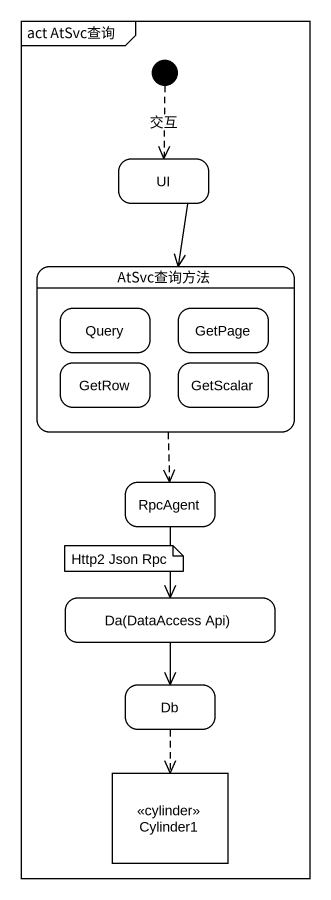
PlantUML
@startuml
mainframe act AtSvc查询
hide empty description
state UI
state AtSvc查询方法 {
  state Query
  state GetPage
  state GetRow
  state GetScalar
}
state RpcAgent
state "Da(DataAccess Api)" as Da_DataAccess_Api
state Db
state Cylinder1 <<cylinder>>
[*] -[dashed]-> UI : 交互
UI --> AtSvc查询方法
AtSvc查询方法 -[dashed]-> RpcAgent
RpcAgent --> Da_DataAccess_Api
Da_DataAccess_Api --> Db
Db -[dashed]-> Cylinder1
note as N1
  Http2 Json Rpc
end note
@enduml
